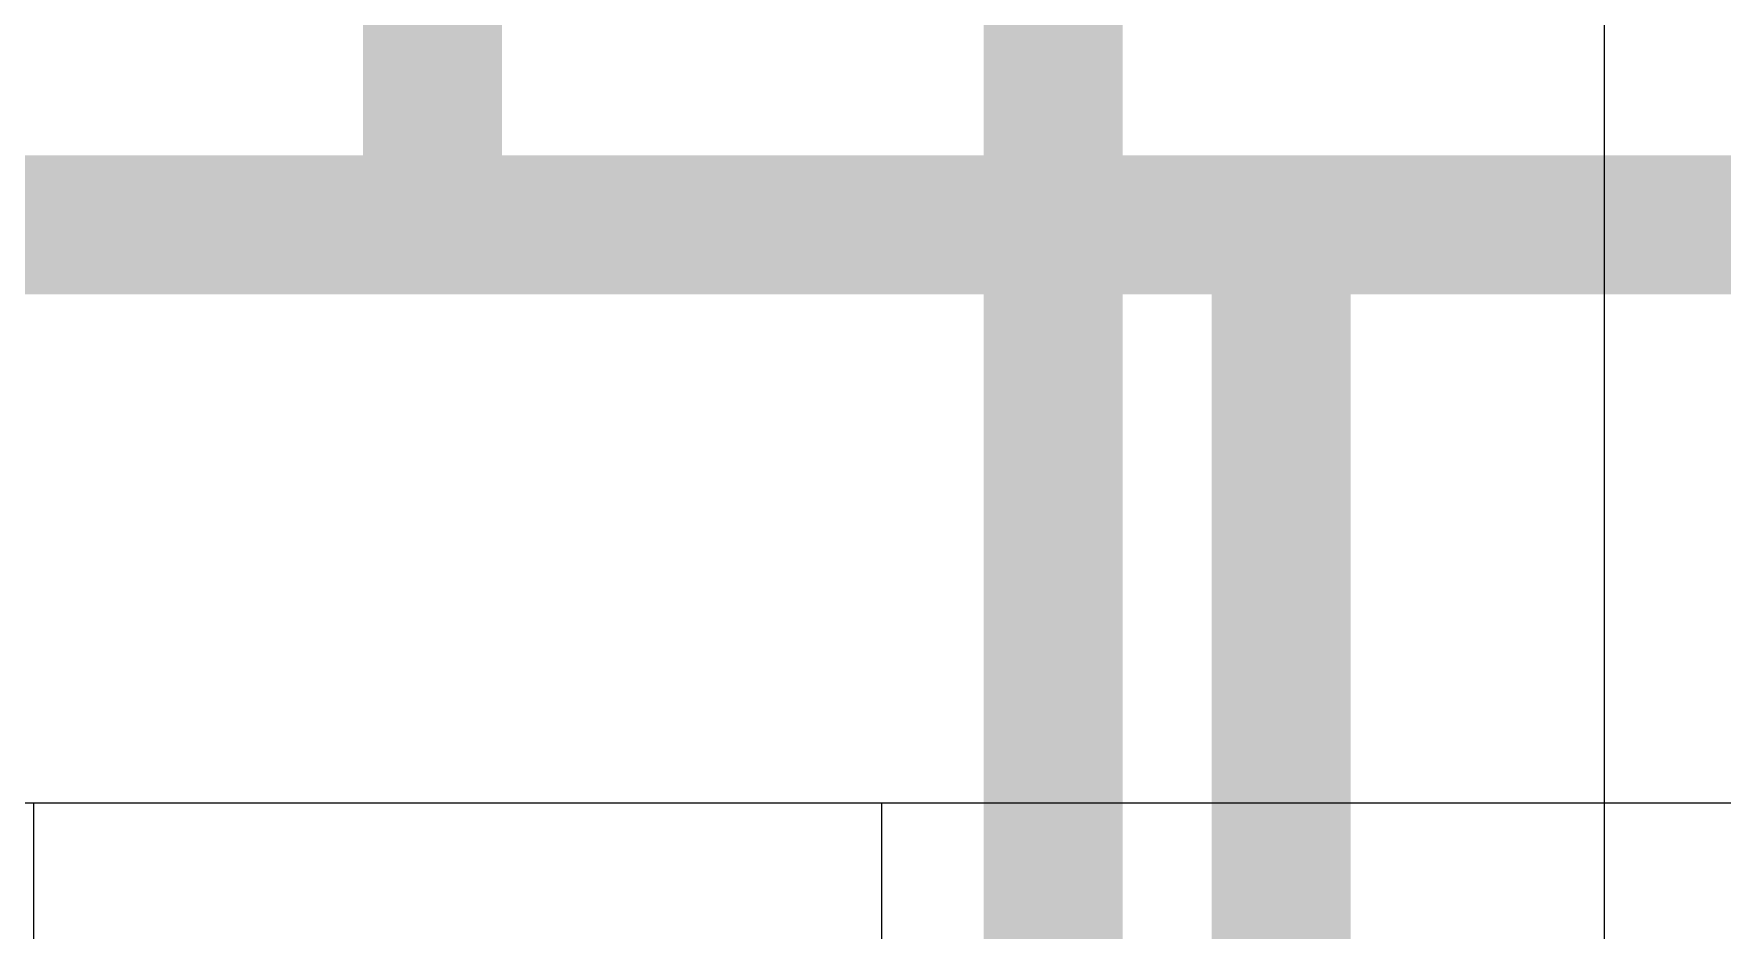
# Model space of a CAD drawing. Extents: x 225000 to 2157367, y 208400 to 840900.
# Drawn here: x 506196 to 507411, y 418911 to 419556 of the extents above; entities that cross this region are included whole.
import ezdxf

# ---------------------------------------------------------------- set-up
doc = ezdxf.new("R2010")
doc.units = 0
doc.header["$LTSCALE"] = 10
doc.linetypes.add('XFDC20$0$HIDDEN2', pattern=[0.1875, 0.125, -0.0625])
for name, color, linetype in [('XFDC20$0$A-C-2800 (PH2)', 195, 'XFDC20$0$HIDDEN2'), ('XFM2P20L-DC$0$M-PIPE-CHWR13', 94, 'Continuous'), ('XFM2P20L-DC$0$M-PIPE-CHWS5', 144, 'Continuous'), ('XFM2Q20-DC$0$RACK-DC1-600X1200', 6, 'Continuous')]:
    doc.layers.add(name, color=color, linetype=linetype)

# ---------------------------------------------------------------- blocks, each defined once
blk = doc.blocks.new('XFDC20')
at = {"layer": 'XFDC20$0$A-C-2800 (PH2)', "ltscale": 0.3}
for p, q in [((507325.6, 222602.3), (507325.6, 211277.3)), ((498925.6, 219002.3), (511825.6, 219002.3))]:
    blk.add_line(p, q, dxfattribs=at)
blk = doc.blocks.new('XFM2Q20-DC')
at = {"layer": 'XFM2Q20-DC$0$RACK-DC1-600X1200'}
for p, q in [((506195.6, 219002.3), (506805.6, 219002.3)), ((506805.6, 219002.3), (506805.6, 217802.3))]:
    blk.add_line(p, q, dxfattribs=at)
blk.add_lwpolyline([(506805.6, 217802.3), (506195.6, 217802.3), (506195.6, 219002.3), (506805.6, 219002.3)], close=True, dxfattribs=at)
blk = doc.blocks.new('XFM2P20L-DC')
at = {"layer": 'XFM2P20L-DC$0$M-PIPE-CHWR13', "const_width": 100}
blk.add_lwpolyline([(506929.2, 218680.8), (506929.2, 219768.4)], dxfattribs=at)
at = {"layer": 'XFM2P20L-DC$0$M-PIPE-CHWS5', "const_width": 100}
for points in [[(506482.6, 220524), (506482.6, 219418.4)], [(507093.2, 218680.6), (507093.2, 219418.4)]]:
    blk.add_lwpolyline(points, dxfattribs=at)
at = {"layer": 'XFM2P20L-DC$0$M-PIPE-CHWS5', "const_width": 100, "elevation": 0}
blk.add_lwpolyline([(500112.8, 219418.4), (509791.9, 219418.4)], dxfattribs=at)

msp = doc.modelspace()

# ---------------------------------------------------------------- block references
for name in ['XFM2P20L-DC', 'XFDC20', 'XFM2Q20-DC']:
    msp.add_blockref(name, (0, 200000))

doc.saveas('drawing.dxf')
